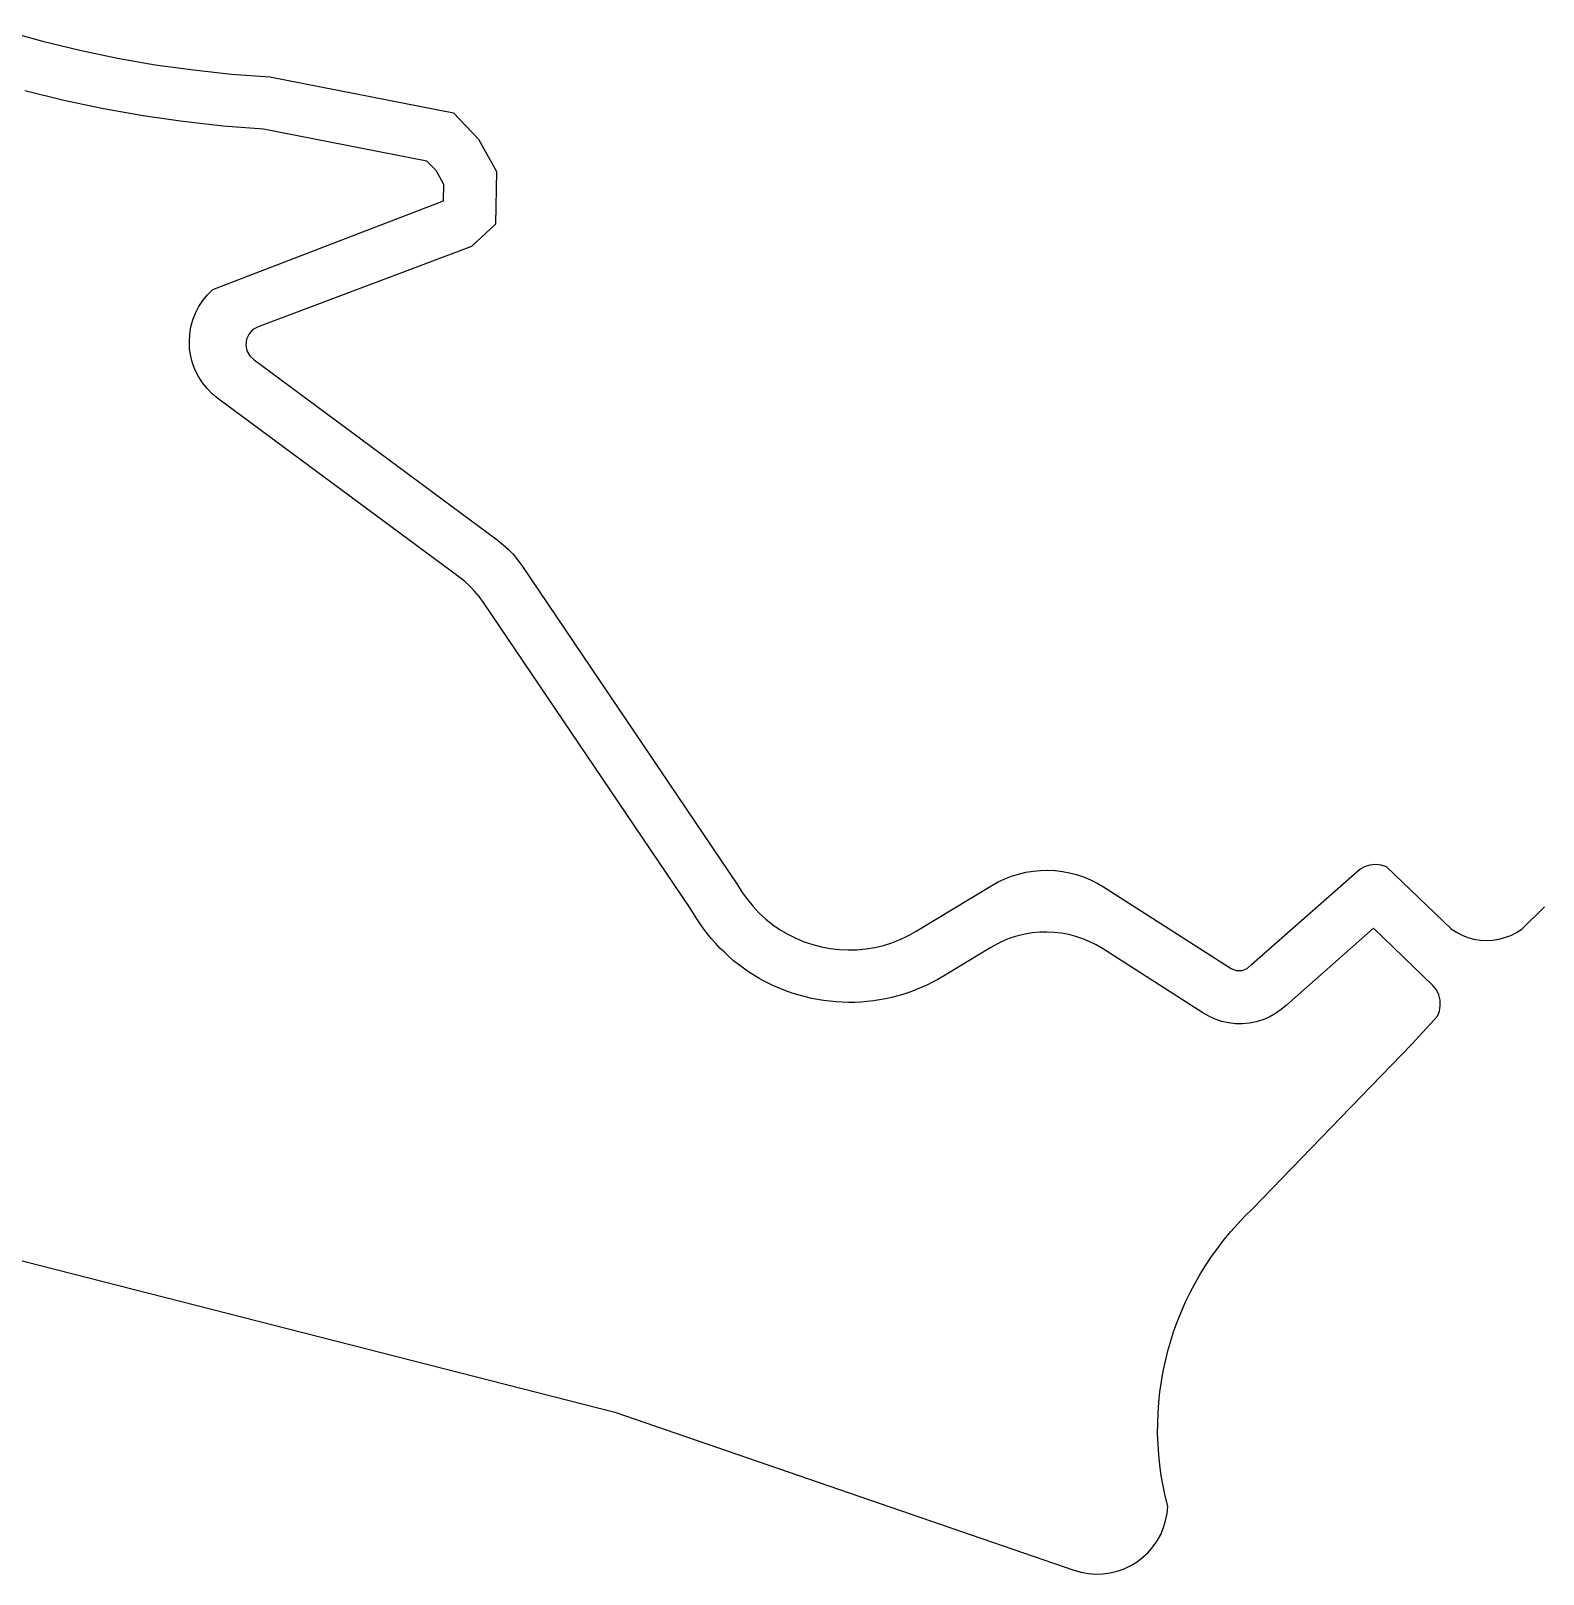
# Model space of a CAD drawing. Header units: millimetres. Extents: x 617751 to 636088, y 68402 to 77988.
# Drawn here: x 623348.5 to 623491.7, y 69692.5 to 69838.7 of the extents above; entities that cross this region are included whole.
import ezdxf

# ---------------------------------------------------------------- set-up
doc = ezdxf.new("R2010")
doc.units = ezdxf.units.MM
doc.header["$LTSCALE"] = 3
doc.header["$MEASUREMENT"] = 0
doc.layers.add('ALINHAMENTO PREDIAL', color=120, linetype='Continuous')

msp = doc.modelspace()

# ---------------------------------------------------------------- linework, layer by layer
at = {"layer": 'ALINHAMENTO PREDIAL'}
for points in [[(623346.1, 69838.68), (623349.6, 69837.71), (623353.14, 69836.85), (623356.7, 69836.11), (623360.28, 69835.48), (623363.89, 69834.98), (623367.5, 69834.59), (623371.13, 69834.32), (623388.51, 69830.92), (623390.89, 69828.42), (623392.6, 69825.36), (623392.48, 69820.36), (623390.21, 69818.26), (623370.01, 69810.66), (623369.52, 69810.39), (623369.15, 69809.98), (623368.92, 69809.47), (623368.85, 69808.92), (623368.96, 69808.37), (623369.23, 69807.89), (623369.64, 69807.51), (623392.66, 69790.46), (623393.19, 69790.04), (623393.69, 69789.58), (623394.16, 69789.1), (623394.59, 69788.58), (623394.99, 69788.03), (623415.41, 69757.79), (623415.85, 69757.06), (623416.34, 69756.38), (623416.88, 69755.72), (623417.47, 69755.11), (623418.09, 69754.54), (623418.76, 69754.01), (623419.45, 69753.53), (623420.18, 69753.1), (623420.94, 69752.72), (623421.72, 69752.4), (623422.53, 69752.13), (623423.35, 69751.91), (623424.18, 69751.76), (623425.02, 69751.66), (623425.87, 69751.62), (623426.72, 69751.64), (623427.56, 69751.72), (623428.4, 69751.85), (623429.22, 69752.05), (623430.03, 69752.3), (623430.82, 69752.61), (623431.59, 69752.97), (623432.33, 69753.38), (623439.48, 69757.72), (623440.09, 69758.06), (623440.72, 69758.35), (623441.36, 69758.61), (623442.03, 69758.81), (623442.71, 69758.97), (623443.39, 69759.08), (623444.09, 69759.15), (623444.78, 69759.16), (623445.48, 69759.13), (623446.17, 69759.05), (623446.85, 69758.92), (623447.52, 69758.75), (623448.18, 69758.53), (623448.82, 69758.26), (623449.45, 69757.95), (623450.05, 69757.59), (623462.14, 69749.86), (623462.64, 69749.67), (623463.18, 69749.67), (623463.68, 69749.87), (623464.07, 69750.24), (623474.34, 69759.26), (623474.8, 69759.52), (623475.3, 69759.68), (623475.82, 69759.73), (623476.34, 69759.68), (623476.84, 69759.52), (623482.99, 69753.61), (623483.49, 69753.29), (623484.02, 69753.02), (623484.57, 69752.8), (623485.14, 69752.65), (623485.73, 69752.55), (623486.33, 69752.52), (623486.92, 69752.55), (623487.51, 69752.64), (623488.08, 69752.79), (623488.64, 69753), (623489.17, 69753.26), (623489.67, 69753.58), (623491.82, 69755.69)], [(623346.1, 69838.68), (623349.6, 69837.71), (623353.14, 69836.85), (623356.7, 69836.11), (623360.28, 69835.48), (623363.89, 69834.98), (623367.5, 69834.59), (623371.13, 69834.32), (623388.51, 69830.92), (623390.89, 69828.42), (623392.6, 69825.36), (623392.48, 69820.36), (623390.21, 69818.26), (623370.01, 69810.66), (623369.52, 69810.39), (623369.15, 69809.98), (623368.92, 69809.47), (623368.85, 69808.92), (623368.96, 69808.37), (623369.23, 69807.89), (623369.64, 69807.51), (623392.66, 69790.46), (623393.19, 69790.04), (623393.69, 69789.58), (623394.16, 69789.1), (623394.59, 69788.58), (623394.99, 69788.03), (623415.41, 69757.79), (623415.85, 69757.06), (623416.34, 69756.38), (623416.88, 69755.72), (623417.47, 69755.11), (623418.09, 69754.54), (623418.76, 69754.01), (623419.45, 69753.53), (623420.18, 69753.1), (623420.94, 69752.72), (623421.72, 69752.4), (623422.53, 69752.13), (623423.35, 69751.91), (623424.18, 69751.76), (623425.02, 69751.66), (623425.87, 69751.62), (623426.72, 69751.64), (623427.56, 69751.72), (623428.4, 69751.85), (623429.22, 69752.05), (623430.03, 69752.3), (623430.82, 69752.61), (623431.59, 69752.97), (623432.33, 69753.38), (623439.48, 69757.72), (623440.09, 69758.06), (623440.72, 69758.35), (623441.36, 69758.61), (623442.03, 69758.81), (623442.71, 69758.97), (623443.39, 69759.08), (623444.09, 69759.15), (623444.78, 69759.16), (623445.48, 69759.13), (623446.17, 69759.05), (623446.85, 69758.92), (623447.52, 69758.75), (623448.18, 69758.53), (623448.82, 69758.26), (623449.45, 69757.95), (623450.05, 69757.59), (623462.14, 69749.86), (623462.64, 69749.67), (623463.18, 69749.67), (623463.68, 69749.87), (623464.07, 69750.24), (623474.34, 69759.26), (623474.8, 69759.52), (623475.3, 69759.68), (623475.82, 69759.73), (623476.34, 69759.68), (623476.84, 69759.52), (623482.99, 69753.61), (623483.49, 69753.29), (623484.02, 69753.02), (623484.57, 69752.8), (623485.14, 69752.65), (623485.73, 69752.55), (623486.33, 69752.52), (623486.92, 69752.55), (623487.51, 69752.64), (623488.08, 69752.79), (623488.64, 69753), (623489.17, 69753.26), (623489.67, 69753.58), (623491.82, 69755.69)], [(623346.1, 69838.68), (623349.6, 69837.71), (623353.14, 69836.85), (623356.7, 69836.11), (623360.28, 69835.48), (623363.89, 69834.98), (623367.5, 69834.59), (623371.13, 69834.32), (623388.51, 69830.92), (623390.89, 69828.42), (623392.6, 69825.36), (623392.48, 69820.36), (623390.21, 69818.26), (623370.01, 69810.66), (623369.52, 69810.39), (623369.15, 69809.98), (623368.92, 69809.47), (623368.85, 69808.92), (623368.96, 69808.37), (623369.23, 69807.89), (623369.64, 69807.51), (623392.66, 69790.46), (623393.19, 69790.04), (623393.69, 69789.58), (623394.16, 69789.1), (623394.59, 69788.58), (623394.99, 69788.03), (623415.41, 69757.79), (623415.85, 69757.06), (623416.34, 69756.38), (623416.88, 69755.72), (623417.47, 69755.11), (623418.09, 69754.54), (623418.76, 69754.01), (623419.45, 69753.53), (623420.18, 69753.1), (623420.94, 69752.72), (623421.72, 69752.4), (623422.53, 69752.13), (623423.35, 69751.91), (623424.18, 69751.76), (623425.02, 69751.66), (623425.87, 69751.62), (623426.72, 69751.64), (623427.56, 69751.72), (623428.4, 69751.85), (623429.22, 69752.05), (623430.03, 69752.3), (623430.82, 69752.61), (623431.59, 69752.97), (623432.33, 69753.38), (623439.48, 69757.72), (623440.09, 69758.06), (623440.72, 69758.35), (623441.36, 69758.61), (623442.03, 69758.81), (623442.71, 69758.97), (623443.39, 69759.08), (623444.09, 69759.15), (623444.78, 69759.16), (623445.48, 69759.13), (623446.17, 69759.05), (623446.85, 69758.92), (623447.52, 69758.75), (623448.18, 69758.53), (623448.82, 69758.26), (623449.45, 69757.95), (623450.05, 69757.59), (623462.14, 69749.86), (623462.64, 69749.67), (623463.18, 69749.67), (623463.68, 69749.87), (623464.07, 69750.24), (623474.34, 69759.26), (623474.8, 69759.52), (623475.3, 69759.68), (623475.82, 69759.73), (623476.34, 69759.68), (623476.84, 69759.52), (623482.99, 69753.61), (623483.49, 69753.29), (623484.02, 69753.02), (623484.57, 69752.8), (623485.14, 69752.65), (623485.73, 69752.55), (623486.33, 69752.52), (623486.92, 69752.55), (623487.51, 69752.64), (623488.08, 69752.79), (623488.64, 69753), (623489.17, 69753.26), (623489.67, 69753.58), (623491.82, 69755.69)], [(623346.1, 69838.68), (623349.6, 69837.71), (623353.14, 69836.85), (623356.7, 69836.11), (623360.28, 69835.48), (623363.89, 69834.98), (623367.5, 69834.59), (623371.13, 69834.32), (623388.51, 69830.92), (623390.89, 69828.42), (623392.6, 69825.36), (623392.48, 69820.36), (623390.21, 69818.26), (623370.01, 69810.66), (623369.52, 69810.39), (623369.15, 69809.98), (623368.92, 69809.47), (623368.85, 69808.92), (623368.96, 69808.37), (623369.23, 69807.89), (623369.64, 69807.51), (623392.66, 69790.46), (623393.19, 69790.04), (623393.69, 69789.58), (623394.16, 69789.1), (623394.59, 69788.58), (623394.99, 69788.03), (623415.41, 69757.79), (623415.85, 69757.06), (623416.34, 69756.38), (623416.88, 69755.72), (623417.47, 69755.11), (623418.09, 69754.54), (623418.76, 69754.01), (623419.45, 69753.53), (623420.18, 69753.1), (623420.94, 69752.72), (623421.72, 69752.4), (623422.53, 69752.13), (623423.35, 69751.91), (623424.18, 69751.76), (623425.02, 69751.66), (623425.87, 69751.62), (623426.72, 69751.64), (623427.56, 69751.72), (623428.4, 69751.85), (623429.22, 69752.05), (623430.03, 69752.3), (623430.82, 69752.61), (623431.59, 69752.97), (623432.33, 69753.38), (623439.48, 69757.72), (623440.09, 69758.06), (623440.72, 69758.35), (623441.36, 69758.61), (623442.03, 69758.81), (623442.71, 69758.97), (623443.39, 69759.08), (623444.09, 69759.15), (623444.78, 69759.16), (623445.48, 69759.13), (623446.17, 69759.05), (623446.85, 69758.92), (623447.52, 69758.75), (623448.18, 69758.53), (623448.82, 69758.26), (623449.45, 69757.95), (623450.05, 69757.59), (623462.14, 69749.86), (623462.64, 69749.67), (623463.18, 69749.67), (623463.68, 69749.87), (623464.07, 69750.24), (623474.34, 69759.26), (623474.8, 69759.52), (623475.3, 69759.68), (623475.82, 69759.73), (623476.34, 69759.68), (623476.84, 69759.52), (623482.99, 69753.61), (623483.49, 69753.29), (623484.02, 69753.02), (623484.57, 69752.8), (623485.14, 69752.65), (623485.73, 69752.55), (623486.33, 69752.52), (623486.92, 69752.55), (623487.51, 69752.64), (623488.08, 69752.79), (623488.64, 69753), (623489.17, 69753.26), (623489.67, 69753.58), (623491.82, 69755.69)], [(623346.1, 69838.68), (623349.6, 69837.71), (623353.14, 69836.85), (623356.7, 69836.11), (623360.28, 69835.48), (623363.89, 69834.98), (623367.5, 69834.59), (623371.13, 69834.32), (623388.51, 69830.92), (623390.89, 69828.42), (623392.6, 69825.36), (623392.48, 69820.36), (623390.21, 69818.26), (623370.01, 69810.66), (623369.52, 69810.39), (623369.15, 69809.98), (623368.92, 69809.47), (623368.85, 69808.92), (623368.96, 69808.37), (623369.23, 69807.89), (623369.64, 69807.51), (623392.66, 69790.46), (623393.19, 69790.04), (623393.69, 69789.58), (623394.16, 69789.1), (623394.59, 69788.58), (623394.99, 69788.03), (623415.41, 69757.79), (623415.85, 69757.06), (623416.34, 69756.38), (623416.88, 69755.72), (623417.47, 69755.11), (623418.09, 69754.54), (623418.76, 69754.01), (623419.45, 69753.53), (623420.18, 69753.1), (623420.94, 69752.72), (623421.72, 69752.4), (623422.53, 69752.13), (623423.35, 69751.91), (623424.18, 69751.76), (623425.02, 69751.66), (623425.87, 69751.62), (623426.72, 69751.64), (623427.56, 69751.72), (623428.4, 69751.85), (623429.22, 69752.05), (623430.03, 69752.3), (623430.82, 69752.61), (623431.59, 69752.97), (623432.33, 69753.38), (623439.48, 69757.72), (623440.09, 69758.06), (623440.72, 69758.35), (623441.36, 69758.61), (623442.03, 69758.81), (623442.71, 69758.97), (623443.39, 69759.08), (623444.09, 69759.15), (623444.78, 69759.16), (623445.48, 69759.13), (623446.17, 69759.05), (623446.85, 69758.92), (623447.52, 69758.75), (623448.18, 69758.53), (623448.82, 69758.26), (623449.45, 69757.95), (623450.05, 69757.59), (623462.14, 69749.86), (623462.64, 69749.67), (623463.18, 69749.67), (623463.68, 69749.87), (623464.07, 69750.24), (623474.34, 69759.26), (623474.8, 69759.52), (623475.3, 69759.68), (623475.82, 69759.73), (623476.34, 69759.68), (623476.84, 69759.52), (623482.99, 69753.61), (623483.49, 69753.29), (623484.02, 69753.02), (623484.57, 69752.8), (623485.14, 69752.65), (623485.73, 69752.55), (623486.33, 69752.52), (623486.92, 69752.55), (623487.51, 69752.64), (623488.08, 69752.79), (623488.64, 69753), (623489.17, 69753.26), (623489.67, 69753.58), (623491.82, 69755.69)], [(623346.1, 69838.68), (623349.6, 69837.71), (623353.14, 69836.85), (623356.7, 69836.11), (623360.28, 69835.48), (623363.89, 69834.98), (623367.5, 69834.59), (623371.13, 69834.32), (623388.51, 69830.92), (623390.89, 69828.42), (623392.6, 69825.36), (623392.48, 69820.36), (623390.21, 69818.26), (623370.01, 69810.66), (623369.52, 69810.39), (623369.15, 69809.98), (623368.92, 69809.47), (623368.85, 69808.92), (623368.96, 69808.37), (623369.23, 69807.89), (623369.64, 69807.51), (623392.66, 69790.46), (623393.19, 69790.04), (623393.69, 69789.58), (623394.16, 69789.1), (623394.59, 69788.58), (623394.99, 69788.03), (623415.41, 69757.79), (623415.85, 69757.06), (623416.34, 69756.38), (623416.88, 69755.72), (623417.47, 69755.11), (623418.09, 69754.54), (623418.76, 69754.01), (623419.45, 69753.53), (623420.18, 69753.1), (623420.94, 69752.72), (623421.72, 69752.4), (623422.53, 69752.13), (623423.35, 69751.91), (623424.18, 69751.76), (623425.02, 69751.66), (623425.87, 69751.62), (623426.72, 69751.64), (623427.56, 69751.72), (623428.4, 69751.85), (623429.22, 69752.05), (623430.03, 69752.3), (623430.82, 69752.61), (623431.59, 69752.97), (623432.33, 69753.38), (623439.48, 69757.72), (623440.09, 69758.06), (623440.72, 69758.35), (623441.36, 69758.61), (623442.03, 69758.81), (623442.71, 69758.97), (623443.39, 69759.08), (623444.09, 69759.15), (623444.78, 69759.16), (623445.48, 69759.13), (623446.17, 69759.05), (623446.85, 69758.92), (623447.52, 69758.75), (623448.18, 69758.53), (623448.82, 69758.26), (623449.45, 69757.95), (623450.05, 69757.59), (623462.14, 69749.86), (623462.64, 69749.67), (623463.18, 69749.67), (623463.68, 69749.87), (623464.07, 69750.24), (623474.34, 69759.26), (623474.8, 69759.52), (623475.3, 69759.68), (623475.82, 69759.73), (623476.34, 69759.68), (623476.84, 69759.52), (623482.99, 69753.61), (623483.49, 69753.29), (623484.02, 69753.02), (623484.57, 69752.8), (623485.14, 69752.65), (623485.73, 69752.55), (623486.33, 69752.52), (623486.92, 69752.55), (623487.51, 69752.64), (623488.08, 69752.79), (623488.64, 69753), (623489.17, 69753.26), (623489.67, 69753.58), (623491.82, 69755.69)], [(623346.1, 69838.68), (623349.6, 69837.71), (623353.14, 69836.85), (623356.7, 69836.11), (623360.28, 69835.48), (623363.89, 69834.98), (623367.5, 69834.59), (623371.13, 69834.32), (623388.51, 69830.92), (623390.89, 69828.42), (623392.6, 69825.36), (623392.48, 69820.36), (623390.21, 69818.26), (623370.01, 69810.66), (623369.52, 69810.39), (623369.15, 69809.98), (623368.92, 69809.47), (623368.85, 69808.92), (623368.96, 69808.37), (623369.23, 69807.89), (623369.64, 69807.51), (623392.66, 69790.46), (623393.19, 69790.04), (623393.69, 69789.58), (623394.16, 69789.1), (623394.59, 69788.58), (623394.99, 69788.03), (623415.41, 69757.79), (623415.85, 69757.06), (623416.34, 69756.38), (623416.88, 69755.72), (623417.47, 69755.11), (623418.09, 69754.54), (623418.76, 69754.01), (623419.45, 69753.53), (623420.18, 69753.1), (623420.94, 69752.72), (623421.72, 69752.4), (623422.53, 69752.13), (623423.35, 69751.91), (623424.18, 69751.76), (623425.02, 69751.66), (623425.87, 69751.62), (623426.72, 69751.64), (623427.56, 69751.72), (623428.4, 69751.85), (623429.22, 69752.05), (623430.03, 69752.3), (623430.82, 69752.61), (623431.59, 69752.97), (623432.33, 69753.38), (623439.48, 69757.72), (623440.09, 69758.06), (623440.72, 69758.35), (623441.36, 69758.61), (623442.03, 69758.81), (623442.71, 69758.97), (623443.39, 69759.08), (623444.09, 69759.15), (623444.78, 69759.16), (623445.48, 69759.13), (623446.17, 69759.05), (623446.85, 69758.92), (623447.52, 69758.75), (623448.18, 69758.53), (623448.82, 69758.26), (623449.45, 69757.95), (623450.05, 69757.59), (623462.14, 69749.86), (623462.64, 69749.67), (623463.18, 69749.67), (623463.68, 69749.87), (623464.07, 69750.24), (623474.34, 69759.26), (623474.8, 69759.52), (623475.3, 69759.68), (623475.82, 69759.73), (623476.34, 69759.68), (623476.84, 69759.52), (623482.99, 69753.61), (623483.49, 69753.29), (623484.02, 69753.02), (623484.57, 69752.8), (623485.14, 69752.65), (623485.73, 69752.55), (623486.33, 69752.52), (623486.92, 69752.55), (623487.51, 69752.64), (623488.08, 69752.79), (623488.64, 69753), (623489.17, 69753.26), (623489.67, 69753.58), (623491.82, 69755.69)], [(623346.1, 69838.68), (623349.6, 69837.71), (623353.14, 69836.85), (623356.7, 69836.11), (623360.28, 69835.48), (623363.89, 69834.98), (623367.5, 69834.59), (623371.13, 69834.32), (623388.51, 69830.92), (623390.89, 69828.42), (623392.6, 69825.36), (623392.48, 69820.36), (623390.21, 69818.26), (623370.01, 69810.66), (623369.52, 69810.39), (623369.15, 69809.98), (623368.92, 69809.47), (623368.85, 69808.92), (623368.96, 69808.37), (623369.23, 69807.89), (623369.64, 69807.51), (623392.66, 69790.46), (623393.19, 69790.04), (623393.69, 69789.58), (623394.16, 69789.1), (623394.59, 69788.58), (623394.99, 69788.03), (623415.41, 69757.79), (623415.85, 69757.06), (623416.34, 69756.38), (623416.88, 69755.72), (623417.47, 69755.11), (623418.09, 69754.54), (623418.76, 69754.01), (623419.45, 69753.53), (623420.18, 69753.1), (623420.94, 69752.72), (623421.72, 69752.4), (623422.53, 69752.13), (623423.35, 69751.91), (623424.18, 69751.76), (623425.02, 69751.66), (623425.87, 69751.62), (623426.72, 69751.64), (623427.56, 69751.72), (623428.4, 69751.85), (623429.22, 69752.05), (623430.03, 69752.3), (623430.82, 69752.61), (623431.59, 69752.97), (623432.33, 69753.38), (623439.48, 69757.72), (623440.09, 69758.06), (623440.72, 69758.35), (623441.36, 69758.61), (623442.03, 69758.81), (623442.71, 69758.97), (623443.39, 69759.08), (623444.09, 69759.15), (623444.78, 69759.16), (623445.48, 69759.13), (623446.17, 69759.05), (623446.85, 69758.92), (623447.52, 69758.75), (623448.18, 69758.53), (623448.82, 69758.26), (623449.45, 69757.95), (623450.05, 69757.59), (623462.14, 69749.86), (623462.64, 69749.67), (623463.18, 69749.67), (623463.68, 69749.87), (623464.07, 69750.24), (623474.34, 69759.26), (623474.8, 69759.52), (623475.3, 69759.68), (623475.82, 69759.73), (623476.34, 69759.68), (623476.84, 69759.52), (623482.99, 69753.61), (623483.49, 69753.29), (623484.02, 69753.02), (623484.57, 69752.8), (623485.14, 69752.65), (623485.73, 69752.55), (623486.33, 69752.52), (623486.92, 69752.55), (623487.51, 69752.64), (623488.08, 69752.79), (623488.64, 69753), (623489.17, 69753.26), (623489.67, 69753.58), (623491.82, 69755.69)], [(623331.82, 69726.22), (623403.8, 69707.84), (623447.27, 69692.85), (623447.94, 69692.66), (623448.62, 69692.54), (623449.32, 69692.48), (623450.01, 69692.51), (623450.7, 69692.6), (623451.37, 69692.76), (623452.02, 69692.99), (623452.65, 69693.29), (623453.24, 69693.66), (623453.79, 69694.08), (623454.29, 69694.55), (623454.75, 69695.08), (623455.14, 69695.65), (623455.48, 69696.25), (623455.75, 69696.89), (623455.95, 69697.56), (623456.08, 69698.24), (623456.14, 69698.93), (623455.91, 69699.89), (623455.7, 69700.86), (623455.53, 69701.84), (623455.4, 69702.82), (623455.3, 69703.8), (623455.23, 69704.79), (623455.19, 69705.78), (623455.2, 69706.77), (623455.23, 69707.77), (623455.3, 69708.75), (623455.4, 69709.74), (623455.54, 69710.72), (623455.71, 69711.7), (623455.92, 69712.67), (623456.16, 69713.63), (623456.43, 69714.58), (623456.73, 69715.53), (623457.07, 69716.46), (623457.44, 69717.38), (623457.84, 69718.28), (623458.27, 69719.18), (623458.73, 69720.05), (623459.23, 69720.91), (623459.75, 69721.75), (623460.3, 69722.58), (623460.88, 69723.38), (623461.48, 69724.17), (623462.12, 69724.93), (623462.78, 69725.67), (623463.46, 69726.39), (623464.17, 69727.08), (623473.48, 69736.72), (623479.25, 69742.68), (623481.68, 69745.33), (623481.87, 69745.81), (623481.95, 69746.33), (623481.93, 69746.85), (623481.81, 69747.36), (623481.58, 69747.83), (623481.26, 69748.24), (623475.62, 69753.69), (623467.38, 69746.39), (623466.88, 69745.96), (623466.34, 69745.58), (623465.76, 69745.26), (623465.16, 69745), (623464.52, 69744.8), (623463.88, 69744.67), (623463.22, 69744.61), (623462.56, 69744.62), (623461.9, 69744.7), (623461.26, 69744.85), (623460.63, 69745.06), (623460.03, 69745.34), (623459.46, 69745.67), (623449.98, 69751.74), (623449.38, 69752.09), (623448.76, 69752.4), (623448.11, 69752.67), (623447.45, 69752.89), (623446.78, 69753.07), (623446.1, 69753.2), (623445.41, 69753.28), (623444.71, 69753.31), (623444.02, 69753.29), (623443.32, 69753.23), (623442.64, 69753.12), (623441.96, 69752.96), (623441.29, 69752.75), (623440.65, 69752.5), (623440.02, 69752.2), (623439.41, 69751.86), (623434.9, 69749.13), (623434.39, 69748.83), (623433.87, 69748.55), (623433.34, 69748.29), (623432.81, 69748.05), (623432.26, 69747.83), (623431.71, 69747.62), (623431.15, 69747.43), (623430.58, 69747.27), (623430.01, 69747.12), (623429.43, 69746.99), (623428.85, 69746.88), (623428.27, 69746.8), (623427.68, 69746.73), (623427.1, 69746.68), (623426.51, 69746.65), (623425.92, 69746.65), (623425.33, 69746.66), (623424.74, 69746.69), (623424.15, 69746.75), (623423.56, 69746.82), (623422.98, 69746.91), (623422.4, 69747.03), (623421.83, 69747.16), (623421.26, 69747.32), (623420.69, 69747.49), (623420.14, 69747.68), (623419.59, 69747.89), (623419.04, 69748.12), (623418.51, 69748.37), (623417.98, 69748.64), (623417.46, 69748.92), (623416.96, 69749.23), (623416.46, 69749.54), (623415.98, 69749.88), (623415.5, 69750.23), (623415.04, 69750.6), (623414.6, 69750.99), (623414.16, 69751.39), (623413.74, 69751.8), (623413.34, 69752.23), (623412.95, 69752.67), (623412.57, 69753.13), (623412.21, 69753.6), (623411.87, 69754.08), (623411.54, 69754.57), (623411.23, 69755.07), (623410.94, 69755.58), (623391.35, 69784.54), (623390.95, 69785.09), (623390.51, 69785.61), (623390.05, 69786.09), (623389.55, 69786.55), (623389.02, 69786.97), (623366.2, 69803.86), (623365.66, 69804.3), (623365.18, 69804.8), (623364.74, 69805.34), (623364.37, 69805.93), (623364.06, 69806.55), (623363.81, 69807.2), (623363.64, 69807.87), (623363.53, 69808.56), (623363.5, 69809.25), (623363.54, 69809.95), (623363.65, 69810.63), (623363.83, 69811.3), (623364.08, 69811.95), (623364.4, 69812.57), (623364.78, 69813.15), (623365.22, 69813.69), (623365.71, 69814.18), (623387.56, 69822.58), (623387.59, 69824.12), (623386.86, 69825.45), (623386, 69826.34), (623370.51, 69829.38), (623366.7, 69829.67), (623362.9, 69830.09), (623359.12, 69830.63), (623355.37, 69831.3), (623351.63, 69832.09), (623347.92, 69833.01)], [(623331.82, 69726.22), (623403.8, 69707.84), (623447.27, 69692.85), (623447.94, 69692.66), (623448.62, 69692.54), (623449.32, 69692.48), (623450.01, 69692.51), (623450.7, 69692.6), (623451.37, 69692.76), (623452.02, 69692.99), (623452.65, 69693.29), (623453.24, 69693.66), (623453.79, 69694.08), (623454.29, 69694.55), (623454.75, 69695.08), (623455.14, 69695.65), (623455.48, 69696.25), (623455.75, 69696.89), (623455.95, 69697.56), (623456.08, 69698.24), (623456.14, 69698.93), (623455.91, 69699.89), (623455.7, 69700.86), (623455.53, 69701.84), (623455.4, 69702.82), (623455.3, 69703.8), (623455.23, 69704.79), (623455.19, 69705.78), (623455.2, 69706.77), (623455.23, 69707.77), (623455.3, 69708.75), (623455.4, 69709.74), (623455.54, 69710.72), (623455.71, 69711.7), (623455.92, 69712.67), (623456.16, 69713.63), (623456.43, 69714.58), (623456.73, 69715.53), (623457.07, 69716.46), (623457.44, 69717.38), (623457.84, 69718.28), (623458.27, 69719.18), (623458.73, 69720.05), (623459.23, 69720.91), (623459.75, 69721.75), (623460.3, 69722.58), (623460.88, 69723.38), (623461.48, 69724.17), (623462.12, 69724.93), (623462.78, 69725.67), (623463.46, 69726.39), (623464.17, 69727.08), (623473.48, 69736.72), (623479.25, 69742.68), (623481.68, 69745.33), (623481.87, 69745.81), (623481.95, 69746.33), (623481.93, 69746.85), (623481.81, 69747.36), (623481.58, 69747.83), (623481.26, 69748.24), (623475.62, 69753.69), (623467.38, 69746.39), (623466.88, 69745.96), (623466.34, 69745.58), (623465.76, 69745.26), (623465.16, 69745), (623464.52, 69744.8), (623463.88, 69744.67), (623463.22, 69744.61), (623462.56, 69744.62), (623461.9, 69744.7), (623461.26, 69744.85), (623460.63, 69745.06), (623460.03, 69745.34), (623459.46, 69745.67), (623449.98, 69751.74), (623449.38, 69752.09), (623448.76, 69752.4), (623448.11, 69752.67), (623447.45, 69752.89), (623446.78, 69753.07), (623446.1, 69753.2), (623445.41, 69753.28), (623444.71, 69753.31), (623444.02, 69753.29), (623443.32, 69753.23), (623442.64, 69753.12), (623441.96, 69752.96), (623441.29, 69752.75), (623440.65, 69752.5), (623440.02, 69752.2), (623439.41, 69751.86), (623434.9, 69749.13), (623434.39, 69748.83), (623433.87, 69748.55), (623433.34, 69748.29), (623432.81, 69748.05), (623432.26, 69747.83), (623431.71, 69747.62), (623431.15, 69747.43), (623430.58, 69747.27), (623430.01, 69747.12), (623429.43, 69746.99), (623428.85, 69746.88), (623428.27, 69746.8), (623427.68, 69746.73), (623427.1, 69746.68), (623426.51, 69746.65), (623425.92, 69746.65), (623425.33, 69746.66), (623424.74, 69746.69), (623424.15, 69746.75), (623423.56, 69746.82), (623422.98, 69746.91), (623422.4, 69747.03), (623421.83, 69747.16), (623421.26, 69747.32), (623420.69, 69747.49), (623420.14, 69747.68), (623419.59, 69747.89), (623419.04, 69748.12), (623418.51, 69748.37), (623417.98, 69748.64), (623417.46, 69748.92), (623416.96, 69749.23), (623416.46, 69749.54), (623415.98, 69749.88), (623415.5, 69750.23), (623415.04, 69750.6), (623414.6, 69750.99), (623414.16, 69751.39), (623413.74, 69751.8), (623413.34, 69752.23), (623412.95, 69752.67), (623412.57, 69753.13), (623412.21, 69753.6), (623411.87, 69754.08), (623411.54, 69754.57), (623411.23, 69755.07), (623410.94, 69755.58), (623391.35, 69784.54), (623390.95, 69785.09), (623390.51, 69785.61), (623390.05, 69786.09), (623389.55, 69786.55), (623389.02, 69786.97), (623366.2, 69803.86), (623365.66, 69804.3), (623365.18, 69804.8), (623364.74, 69805.34), (623364.37, 69805.93), (623364.06, 69806.55), (623363.81, 69807.2), (623363.64, 69807.87), (623363.53, 69808.56), (623363.5, 69809.25), (623363.54, 69809.95), (623363.65, 69810.63), (623363.83, 69811.3), (623364.08, 69811.95), (623364.4, 69812.57), (623364.78, 69813.15), (623365.22, 69813.69), (623365.71, 69814.18), (623387.56, 69822.58), (623387.59, 69824.12), (623386.86, 69825.45), (623386, 69826.34), (623370.51, 69829.38), (623366.7, 69829.67), (623362.9, 69830.09), (623359.12, 69830.63), (623355.37, 69831.3), (623351.63, 69832.09), (623347.92, 69833.01)], [(623331.82, 69726.22), (623403.8, 69707.84), (623447.27, 69692.85), (623447.94, 69692.66), (623448.62, 69692.54), (623449.32, 69692.48), (623450.01, 69692.51), (623450.7, 69692.6), (623451.37, 69692.76), (623452.02, 69692.99), (623452.65, 69693.29), (623453.24, 69693.66), (623453.79, 69694.08), (623454.29, 69694.55), (623454.75, 69695.08), (623455.14, 69695.65), (623455.48, 69696.25), (623455.75, 69696.89), (623455.95, 69697.56), (623456.08, 69698.24), (623456.14, 69698.93), (623455.91, 69699.89), (623455.7, 69700.86), (623455.53, 69701.84), (623455.4, 69702.82), (623455.3, 69703.8), (623455.23, 69704.79), (623455.19, 69705.78), (623455.2, 69706.77), (623455.23, 69707.77), (623455.3, 69708.75), (623455.4, 69709.74), (623455.54, 69710.72), (623455.71, 69711.7), (623455.92, 69712.67), (623456.16, 69713.63), (623456.43, 69714.58), (623456.73, 69715.53), (623457.07, 69716.46), (623457.44, 69717.38), (623457.84, 69718.28), (623458.27, 69719.18), (623458.73, 69720.05), (623459.23, 69720.91), (623459.75, 69721.75), (623460.3, 69722.58), (623460.88, 69723.38), (623461.48, 69724.17), (623462.12, 69724.93), (623462.78, 69725.67), (623463.46, 69726.39), (623464.17, 69727.08), (623473.48, 69736.72), (623479.25, 69742.68), (623481.68, 69745.33), (623481.87, 69745.81), (623481.95, 69746.33), (623481.93, 69746.85), (623481.81, 69747.36), (623481.58, 69747.83), (623481.26, 69748.24), (623475.62, 69753.69), (623467.38, 69746.39), (623466.88, 69745.96), (623466.34, 69745.58), (623465.76, 69745.26), (623465.16, 69745), (623464.52, 69744.8), (623463.88, 69744.67), (623463.22, 69744.61), (623462.56, 69744.62), (623461.9, 69744.7), (623461.26, 69744.85), (623460.63, 69745.06), (623460.03, 69745.34), (623459.46, 69745.67), (623449.98, 69751.74), (623449.38, 69752.09), (623448.76, 69752.4), (623448.11, 69752.67), (623447.45, 69752.89), (623446.78, 69753.07), (623446.1, 69753.2), (623445.41, 69753.28), (623444.71, 69753.31), (623444.02, 69753.29), (623443.32, 69753.23), (623442.64, 69753.12), (623441.96, 69752.96), (623441.29, 69752.75), (623440.65, 69752.5), (623440.02, 69752.2), (623439.41, 69751.86), (623434.9, 69749.13), (623434.39, 69748.83), (623433.87, 69748.55), (623433.34, 69748.29), (623432.81, 69748.05), (623432.26, 69747.83), (623431.71, 69747.62), (623431.15, 69747.43), (623430.58, 69747.27), (623430.01, 69747.12), (623429.43, 69746.99), (623428.85, 69746.88), (623428.27, 69746.8), (623427.68, 69746.73), (623427.1, 69746.68), (623426.51, 69746.65), (623425.92, 69746.65), (623425.33, 69746.66), (623424.74, 69746.69), (623424.15, 69746.75), (623423.56, 69746.82), (623422.98, 69746.91), (623422.4, 69747.03), (623421.83, 69747.16), (623421.26, 69747.32), (623420.69, 69747.49), (623420.14, 69747.68), (623419.59, 69747.89), (623419.04, 69748.12), (623418.51, 69748.37), (623417.98, 69748.64), (623417.46, 69748.92), (623416.96, 69749.23), (623416.46, 69749.54), (623415.98, 69749.88), (623415.5, 69750.23), (623415.04, 69750.6), (623414.6, 69750.99), (623414.16, 69751.39), (623413.74, 69751.8), (623413.34, 69752.23), (623412.95, 69752.67), (623412.57, 69753.13), (623412.21, 69753.6), (623411.87, 69754.08), (623411.54, 69754.57), (623411.23, 69755.07), (623410.94, 69755.58), (623391.35, 69784.54), (623390.95, 69785.09), (623390.51, 69785.61), (623390.05, 69786.09), (623389.55, 69786.55), (623389.02, 69786.97), (623366.2, 69803.86), (623365.66, 69804.3), (623365.18, 69804.8), (623364.74, 69805.34), (623364.37, 69805.93), (623364.06, 69806.55), (623363.81, 69807.2), (623363.64, 69807.87), (623363.53, 69808.56), (623363.5, 69809.25), (623363.54, 69809.95), (623363.65, 69810.63), (623363.83, 69811.3), (623364.08, 69811.95), (623364.4, 69812.57), (623364.78, 69813.15), (623365.22, 69813.69), (623365.71, 69814.18), (623387.56, 69822.58), (623387.59, 69824.12), (623386.86, 69825.45), (623386, 69826.34), (623370.51, 69829.38), (623366.7, 69829.67), (623362.9, 69830.09), (623359.12, 69830.63), (623355.37, 69831.3), (623351.63, 69832.09), (623347.92, 69833.01)], [(623331.82, 69726.22), (623403.8, 69707.84), (623447.27, 69692.85), (623447.94, 69692.66), (623448.62, 69692.54), (623449.32, 69692.48), (623450.01, 69692.51), (623450.7, 69692.6), (623451.37, 69692.76), (623452.02, 69692.99), (623452.65, 69693.29), (623453.24, 69693.66), (623453.79, 69694.08), (623454.29, 69694.55), (623454.75, 69695.08), (623455.14, 69695.65), (623455.48, 69696.25), (623455.75, 69696.89), (623455.95, 69697.56), (623456.08, 69698.24), (623456.14, 69698.93), (623455.91, 69699.89), (623455.7, 69700.86), (623455.53, 69701.84), (623455.4, 69702.82), (623455.3, 69703.8), (623455.23, 69704.79), (623455.19, 69705.78), (623455.2, 69706.77), (623455.23, 69707.77), (623455.3, 69708.75), (623455.4, 69709.74), (623455.54, 69710.72), (623455.71, 69711.7), (623455.92, 69712.67), (623456.16, 69713.63), (623456.43, 69714.58), (623456.73, 69715.53), (623457.07, 69716.46), (623457.44, 69717.38), (623457.84, 69718.28), (623458.27, 69719.18), (623458.73, 69720.05), (623459.23, 69720.91), (623459.75, 69721.75), (623460.3, 69722.58), (623460.88, 69723.38), (623461.48, 69724.17), (623462.12, 69724.93), (623462.78, 69725.67), (623463.46, 69726.39), (623464.17, 69727.08), (623473.48, 69736.72), (623479.25, 69742.68), (623481.68, 69745.33), (623481.87, 69745.81), (623481.95, 69746.33), (623481.93, 69746.85), (623481.81, 69747.36), (623481.58, 69747.83), (623481.26, 69748.24), (623475.62, 69753.69), (623467.38, 69746.39), (623466.88, 69745.96), (623466.34, 69745.58), (623465.76, 69745.26), (623465.16, 69745), (623464.52, 69744.8), (623463.88, 69744.67), (623463.22, 69744.61), (623462.56, 69744.62), (623461.9, 69744.7), (623461.26, 69744.85), (623460.63, 69745.06), (623460.03, 69745.34), (623459.46, 69745.67), (623449.98, 69751.74), (623449.38, 69752.09), (623448.76, 69752.4), (623448.11, 69752.67), (623447.45, 69752.89), (623446.78, 69753.07), (623446.1, 69753.2), (623445.41, 69753.28), (623444.71, 69753.31), (623444.02, 69753.29), (623443.32, 69753.23), (623442.64, 69753.12), (623441.96, 69752.96), (623441.29, 69752.75), (623440.65, 69752.5), (623440.02, 69752.2), (623439.41, 69751.86), (623434.9, 69749.13), (623434.39, 69748.83), (623433.87, 69748.55), (623433.34, 69748.29), (623432.81, 69748.05), (623432.26, 69747.83), (623431.71, 69747.62), (623431.15, 69747.43), (623430.58, 69747.27), (623430.01, 69747.12), (623429.43, 69746.99), (623428.85, 69746.88), (623428.27, 69746.8), (623427.68, 69746.73), (623427.1, 69746.68), (623426.51, 69746.65), (623425.92, 69746.65), (623425.33, 69746.66), (623424.74, 69746.69), (623424.15, 69746.75), (623423.56, 69746.82), (623422.98, 69746.91), (623422.4, 69747.03), (623421.83, 69747.16), (623421.26, 69747.32), (623420.69, 69747.49), (623420.14, 69747.68), (623419.59, 69747.89), (623419.04, 69748.12), (623418.51, 69748.37), (623417.98, 69748.64), (623417.46, 69748.92), (623416.96, 69749.23), (623416.46, 69749.54), (623415.98, 69749.88), (623415.5, 69750.23), (623415.04, 69750.6), (623414.6, 69750.99), (623414.16, 69751.39), (623413.74, 69751.8), (623413.34, 69752.23), (623412.95, 69752.67), (623412.57, 69753.13), (623412.21, 69753.6), (623411.87, 69754.08), (623411.54, 69754.57), (623411.23, 69755.07), (623410.94, 69755.58), (623391.35, 69784.54), (623390.95, 69785.09), (623390.51, 69785.61), (623390.05, 69786.09), (623389.55, 69786.55), (623389.02, 69786.97), (623366.2, 69803.86), (623365.66, 69804.3), (623365.18, 69804.8), (623364.74, 69805.34), (623364.37, 69805.93), (623364.06, 69806.55), (623363.81, 69807.2), (623363.64, 69807.87), (623363.53, 69808.56), (623363.5, 69809.25), (623363.54, 69809.95), (623363.65, 69810.63), (623363.83, 69811.3), (623364.08, 69811.95), (623364.4, 69812.57), (623364.78, 69813.15), (623365.22, 69813.69), (623365.71, 69814.18), (623387.56, 69822.58), (623387.59, 69824.12), (623386.86, 69825.45), (623386, 69826.34), (623370.51, 69829.38), (623366.7, 69829.67), (623362.9, 69830.09), (623359.12, 69830.63), (623355.37, 69831.3), (623351.63, 69832.09), (623347.92, 69833.01)], [(623331.82, 69726.22), (623403.8, 69707.84), (623447.27, 69692.85), (623447.94, 69692.66), (623448.62, 69692.54), (623449.32, 69692.48), (623450.01, 69692.51), (623450.7, 69692.6), (623451.37, 69692.76), (623452.02, 69692.99), (623452.65, 69693.29), (623453.24, 69693.66), (623453.79, 69694.08), (623454.29, 69694.55), (623454.75, 69695.08), (623455.14, 69695.65), (623455.48, 69696.25), (623455.75, 69696.89), (623455.95, 69697.56), (623456.08, 69698.24), (623456.14, 69698.93), (623455.91, 69699.89), (623455.7, 69700.86), (623455.53, 69701.84), (623455.4, 69702.82), (623455.3, 69703.8), (623455.23, 69704.79), (623455.19, 69705.78), (623455.2, 69706.77), (623455.23, 69707.77), (623455.3, 69708.75), (623455.4, 69709.74), (623455.54, 69710.72), (623455.71, 69711.7), (623455.92, 69712.67), (623456.16, 69713.63), (623456.43, 69714.58), (623456.73, 69715.53), (623457.07, 69716.46), (623457.44, 69717.38), (623457.84, 69718.28), (623458.27, 69719.18), (623458.73, 69720.05), (623459.23, 69720.91), (623459.75, 69721.75), (623460.3, 69722.58), (623460.88, 69723.38), (623461.48, 69724.17), (623462.12, 69724.93), (623462.78, 69725.67), (623463.46, 69726.39), (623464.17, 69727.08), (623473.48, 69736.72), (623479.25, 69742.68), (623481.68, 69745.33), (623481.87, 69745.81), (623481.95, 69746.33), (623481.93, 69746.85), (623481.81, 69747.36), (623481.58, 69747.83), (623481.26, 69748.24), (623475.62, 69753.69), (623467.38, 69746.39), (623466.88, 69745.96), (623466.34, 69745.58), (623465.76, 69745.26), (623465.16, 69745), (623464.52, 69744.8), (623463.88, 69744.67), (623463.22, 69744.61), (623462.56, 69744.62), (623461.9, 69744.7), (623461.26, 69744.85), (623460.63, 69745.06), (623460.03, 69745.34), (623459.46, 69745.67), (623449.98, 69751.74), (623449.38, 69752.09), (623448.76, 69752.4), (623448.11, 69752.67), (623447.45, 69752.89), (623446.78, 69753.07), (623446.1, 69753.2), (623445.41, 69753.28), (623444.71, 69753.31), (623444.02, 69753.29), (623443.32, 69753.23), (623442.64, 69753.12), (623441.96, 69752.96), (623441.29, 69752.75), (623440.65, 69752.5), (623440.02, 69752.2), (623439.41, 69751.86), (623434.9, 69749.13), (623434.39, 69748.83), (623433.87, 69748.55), (623433.34, 69748.29), (623432.81, 69748.05), (623432.26, 69747.83), (623431.71, 69747.62), (623431.15, 69747.43), (623430.58, 69747.27), (623430.01, 69747.12), (623429.43, 69746.99), (623428.85, 69746.88), (623428.27, 69746.8), (623427.68, 69746.73), (623427.1, 69746.68), (623426.51, 69746.65), (623425.92, 69746.65), (623425.33, 69746.66), (623424.74, 69746.69), (623424.15, 69746.75), (623423.56, 69746.82), (623422.98, 69746.91), (623422.4, 69747.03), (623421.83, 69747.16), (623421.26, 69747.32), (623420.69, 69747.49), (623420.14, 69747.68), (623419.59, 69747.89), (623419.04, 69748.12), (623418.51, 69748.37), (623417.98, 69748.64), (623417.46, 69748.92), (623416.96, 69749.23), (623416.46, 69749.54), (623415.98, 69749.88), (623415.5, 69750.23), (623415.04, 69750.6), (623414.6, 69750.99), (623414.16, 69751.39), (623413.74, 69751.8), (623413.34, 69752.23), (623412.95, 69752.67), (623412.57, 69753.13), (623412.21, 69753.6), (623411.87, 69754.08), (623411.54, 69754.57), (623411.23, 69755.07), (623410.94, 69755.58), (623391.35, 69784.54), (623390.95, 69785.09), (623390.51, 69785.61), (623390.05, 69786.09), (623389.55, 69786.55), (623389.02, 69786.97), (623366.2, 69803.86), (623365.66, 69804.3), (623365.18, 69804.8), (623364.74, 69805.34), (623364.37, 69805.93), (623364.06, 69806.55), (623363.81, 69807.2), (623363.64, 69807.87), (623363.53, 69808.56), (623363.5, 69809.25), (623363.54, 69809.95), (623363.65, 69810.63), (623363.83, 69811.3), (623364.08, 69811.95), (623364.4, 69812.57), (623364.78, 69813.15), (623365.22, 69813.69), (623365.71, 69814.18), (623387.56, 69822.58), (623387.59, 69824.12), (623386.86, 69825.45), (623386, 69826.34), (623370.51, 69829.38), (623366.7, 69829.67), (623362.9, 69830.09), (623359.12, 69830.63), (623355.37, 69831.3), (623351.63, 69832.09), (623347.92, 69833.01)], [(623331.82, 69726.22), (623403.8, 69707.84), (623447.27, 69692.85), (623447.94, 69692.66), (623448.62, 69692.54), (623449.32, 69692.48), (623450.01, 69692.51), (623450.7, 69692.6), (623451.37, 69692.76), (623452.02, 69692.99), (623452.65, 69693.29), (623453.24, 69693.66), (623453.79, 69694.08), (623454.29, 69694.55), (623454.75, 69695.08), (623455.14, 69695.65), (623455.48, 69696.25), (623455.75, 69696.89), (623455.95, 69697.56), (623456.08, 69698.24), (623456.14, 69698.93), (623455.91, 69699.89), (623455.7, 69700.86), (623455.53, 69701.84), (623455.4, 69702.82), (623455.3, 69703.8), (623455.23, 69704.79), (623455.19, 69705.78), (623455.2, 69706.77), (623455.23, 69707.77), (623455.3, 69708.75), (623455.4, 69709.74), (623455.54, 69710.72), (623455.71, 69711.7), (623455.92, 69712.67), (623456.16, 69713.63), (623456.43, 69714.58), (623456.73, 69715.53), (623457.07, 69716.46), (623457.44, 69717.38), (623457.84, 69718.28), (623458.27, 69719.18), (623458.73, 69720.05), (623459.23, 69720.91), (623459.75, 69721.75), (623460.3, 69722.58), (623460.88, 69723.38), (623461.48, 69724.17), (623462.12, 69724.93), (623462.78, 69725.67), (623463.46, 69726.39), (623464.17, 69727.08), (623473.48, 69736.72), (623479.25, 69742.68), (623481.68, 69745.33), (623481.87, 69745.81), (623481.95, 69746.33), (623481.93, 69746.85), (623481.81, 69747.36), (623481.58, 69747.83), (623481.26, 69748.24), (623475.62, 69753.69), (623467.38, 69746.39), (623466.88, 69745.96), (623466.34, 69745.58), (623465.76, 69745.26), (623465.16, 69745), (623464.52, 69744.8), (623463.88, 69744.67), (623463.22, 69744.61), (623462.56, 69744.62), (623461.9, 69744.7), (623461.26, 69744.85), (623460.63, 69745.06), (623460.03, 69745.34), (623459.46, 69745.67), (623449.98, 69751.74), (623449.38, 69752.09), (623448.76, 69752.4), (623448.11, 69752.67), (623447.45, 69752.89), (623446.78, 69753.07), (623446.1, 69753.2), (623445.41, 69753.28), (623444.71, 69753.31), (623444.02, 69753.29), (623443.32, 69753.23), (623442.64, 69753.12), (623441.96, 69752.96), (623441.29, 69752.75), (623440.65, 69752.5), (623440.02, 69752.2), (623439.41, 69751.86), (623434.9, 69749.13), (623434.39, 69748.83), (623433.87, 69748.55), (623433.34, 69748.29), (623432.81, 69748.05), (623432.26, 69747.83), (623431.71, 69747.62), (623431.15, 69747.43), (623430.58, 69747.27), (623430.01, 69747.12), (623429.43, 69746.99), (623428.85, 69746.88), (623428.27, 69746.8), (623427.68, 69746.73), (623427.1, 69746.68), (623426.51, 69746.65), (623425.92, 69746.65), (623425.33, 69746.66), (623424.74, 69746.69), (623424.15, 69746.75), (623423.56, 69746.82), (623422.98, 69746.91), (623422.4, 69747.03), (623421.83, 69747.16), (623421.26, 69747.32), (623420.69, 69747.49), (623420.14, 69747.68), (623419.59, 69747.89), (623419.04, 69748.12), (623418.51, 69748.37), (623417.98, 69748.64), (623417.46, 69748.92), (623416.96, 69749.23), (623416.46, 69749.54), (623415.98, 69749.88), (623415.5, 69750.23), (623415.04, 69750.6), (623414.6, 69750.99), (623414.16, 69751.39), (623413.74, 69751.8), (623413.34, 69752.23), (623412.95, 69752.67), (623412.57, 69753.13), (623412.21, 69753.6), (623411.87, 69754.08), (623411.54, 69754.57), (623411.23, 69755.07), (623410.94, 69755.58), (623391.35, 69784.54), (623390.95, 69785.09), (623390.51, 69785.61), (623390.05, 69786.09), (623389.55, 69786.55), (623389.02, 69786.97), (623366.2, 69803.86), (623365.66, 69804.3), (623365.18, 69804.8), (623364.74, 69805.34), (623364.37, 69805.93), (623364.06, 69806.55), (623363.81, 69807.2), (623363.64, 69807.87), (623363.53, 69808.56), (623363.5, 69809.25), (623363.54, 69809.95), (623363.65, 69810.63), (623363.83, 69811.3), (623364.08, 69811.95), (623364.4, 69812.57), (623364.78, 69813.15), (623365.22, 69813.69), (623365.71, 69814.18), (623387.56, 69822.58), (623387.59, 69824.12), (623386.86, 69825.45), (623386, 69826.34), (623370.51, 69829.38), (623366.7, 69829.67), (623362.9, 69830.09), (623359.12, 69830.63), (623355.37, 69831.3), (623351.63, 69832.09), (623347.92, 69833.01)], [(623331.82, 69726.22), (623403.8, 69707.84), (623447.27, 69692.85), (623447.94, 69692.66), (623448.62, 69692.54), (623449.32, 69692.48), (623450.01, 69692.51), (623450.7, 69692.6), (623451.37, 69692.76), (623452.02, 69692.99), (623452.65, 69693.29), (623453.24, 69693.66), (623453.79, 69694.08), (623454.29, 69694.55), (623454.75, 69695.08), (623455.14, 69695.65), (623455.48, 69696.25), (623455.75, 69696.89), (623455.95, 69697.56), (623456.08, 69698.24), (623456.14, 69698.93), (623455.91, 69699.89), (623455.7, 69700.86), (623455.53, 69701.84), (623455.4, 69702.82), (623455.3, 69703.8), (623455.23, 69704.79), (623455.19, 69705.78), (623455.2, 69706.77), (623455.23, 69707.77), (623455.3, 69708.75), (623455.4, 69709.74), (623455.54, 69710.72), (623455.71, 69711.7), (623455.92, 69712.67), (623456.16, 69713.63), (623456.43, 69714.58), (623456.73, 69715.53), (623457.07, 69716.46), (623457.44, 69717.38), (623457.84, 69718.28), (623458.27, 69719.18), (623458.73, 69720.05), (623459.23, 69720.91), (623459.75, 69721.75), (623460.3, 69722.58), (623460.88, 69723.38), (623461.48, 69724.17), (623462.12, 69724.93), (623462.78, 69725.67), (623463.46, 69726.39), (623464.17, 69727.08), (623473.48, 69736.72), (623479.25, 69742.68), (623481.68, 69745.33), (623481.87, 69745.81), (623481.95, 69746.33), (623481.93, 69746.85), (623481.81, 69747.36), (623481.58, 69747.83), (623481.26, 69748.24), (623475.62, 69753.69), (623467.38, 69746.39), (623466.88, 69745.96), (623466.34, 69745.58), (623465.76, 69745.26), (623465.16, 69745), (623464.52, 69744.8), (623463.88, 69744.67), (623463.22, 69744.61), (623462.56, 69744.62), (623461.9, 69744.7), (623461.26, 69744.85), (623460.63, 69745.06), (623460.03, 69745.34), (623459.46, 69745.67), (623449.98, 69751.74), (623449.38, 69752.09), (623448.76, 69752.4), (623448.11, 69752.67), (623447.45, 69752.89), (623446.78, 69753.07), (623446.1, 69753.2), (623445.41, 69753.28), (623444.71, 69753.31), (623444.02, 69753.29), (623443.32, 69753.23), (623442.64, 69753.12), (623441.96, 69752.96), (623441.29, 69752.75), (623440.65, 69752.5), (623440.02, 69752.2), (623439.41, 69751.86), (623434.9, 69749.13), (623434.39, 69748.83), (623433.87, 69748.55), (623433.34, 69748.29), (623432.81, 69748.05), (623432.26, 69747.83), (623431.71, 69747.62), (623431.15, 69747.43), (623430.58, 69747.27), (623430.01, 69747.12), (623429.43, 69746.99), (623428.85, 69746.88), (623428.27, 69746.8), (623427.68, 69746.73), (623427.1, 69746.68), (623426.51, 69746.65), (623425.92, 69746.65), (623425.33, 69746.66), (623424.74, 69746.69), (623424.15, 69746.75), (623423.56, 69746.82), (623422.98, 69746.91), (623422.4, 69747.03), (623421.83, 69747.16), (623421.26, 69747.32), (623420.69, 69747.49), (623420.14, 69747.68), (623419.59, 69747.89), (623419.04, 69748.12), (623418.51, 69748.37), (623417.98, 69748.64), (623417.46, 69748.92), (623416.96, 69749.23), (623416.46, 69749.54), (623415.98, 69749.88), (623415.5, 69750.23), (623415.04, 69750.6), (623414.6, 69750.99), (623414.16, 69751.39), (623413.74, 69751.8), (623413.34, 69752.23), (623412.95, 69752.67), (623412.57, 69753.13), (623412.21, 69753.6), (623411.87, 69754.08), (623411.54, 69754.57), (623411.23, 69755.07), (623410.94, 69755.58), (623391.35, 69784.54), (623390.95, 69785.09), (623390.51, 69785.61), (623390.05, 69786.09), (623389.55, 69786.55), (623389.02, 69786.97), (623366.2, 69803.86), (623365.66, 69804.3), (623365.18, 69804.8), (623364.74, 69805.34), (623364.37, 69805.93), (623364.06, 69806.55), (623363.81, 69807.2), (623363.64, 69807.87), (623363.53, 69808.56), (623363.5, 69809.25), (623363.54, 69809.95), (623363.65, 69810.63), (623363.83, 69811.3), (623364.08, 69811.95), (623364.4, 69812.57), (623364.78, 69813.15), (623365.22, 69813.69), (623365.71, 69814.18), (623387.56, 69822.58), (623387.59, 69824.12), (623386.86, 69825.45), (623386, 69826.34), (623370.51, 69829.38), (623366.7, 69829.67), (623362.9, 69830.09), (623359.12, 69830.63), (623355.37, 69831.3), (623351.63, 69832.09), (623347.92, 69833.01)], [(623331.82, 69726.22), (623403.8, 69707.84), (623447.27, 69692.85), (623447.94, 69692.66), (623448.62, 69692.54), (623449.32, 69692.48), (623450.01, 69692.51), (623450.7, 69692.6), (623451.37, 69692.76), (623452.02, 69692.99), (623452.65, 69693.29), (623453.24, 69693.66), (623453.79, 69694.08), (623454.29, 69694.55), (623454.75, 69695.08), (623455.14, 69695.65), (623455.48, 69696.25), (623455.75, 69696.89), (623455.95, 69697.56), (623456.08, 69698.24), (623456.14, 69698.93), (623455.91, 69699.89), (623455.7, 69700.86), (623455.53, 69701.84), (623455.4, 69702.82), (623455.3, 69703.8), (623455.23, 69704.79), (623455.19, 69705.78), (623455.2, 69706.77), (623455.23, 69707.77), (623455.3, 69708.75), (623455.4, 69709.74), (623455.54, 69710.72), (623455.71, 69711.7), (623455.92, 69712.67), (623456.16, 69713.63), (623456.43, 69714.58), (623456.73, 69715.53), (623457.07, 69716.46), (623457.44, 69717.38), (623457.84, 69718.28), (623458.27, 69719.18), (623458.73, 69720.05), (623459.23, 69720.91), (623459.75, 69721.75), (623460.3, 69722.58), (623460.88, 69723.38), (623461.48, 69724.17), (623462.12, 69724.93), (623462.78, 69725.67), (623463.46, 69726.39), (623464.17, 69727.08), (623473.48, 69736.72), (623479.25, 69742.68), (623481.68, 69745.33), (623481.87, 69745.81), (623481.95, 69746.33), (623481.93, 69746.85), (623481.81, 69747.36), (623481.58, 69747.83), (623481.26, 69748.24), (623475.62, 69753.69), (623467.38, 69746.39), (623466.88, 69745.96), (623466.34, 69745.58), (623465.76, 69745.26), (623465.16, 69745), (623464.52, 69744.8), (623463.88, 69744.67), (623463.22, 69744.61), (623462.56, 69744.62), (623461.9, 69744.7), (623461.26, 69744.85), (623460.63, 69745.06), (623460.03, 69745.34), (623459.46, 69745.67), (623449.98, 69751.74), (623449.38, 69752.09), (623448.76, 69752.4), (623448.11, 69752.67), (623447.45, 69752.89), (623446.78, 69753.07), (623446.1, 69753.2), (623445.41, 69753.28), (623444.71, 69753.31), (623444.02, 69753.29), (623443.32, 69753.23), (623442.64, 69753.12), (623441.96, 69752.96), (623441.29, 69752.75), (623440.65, 69752.5), (623440.02, 69752.2), (623439.41, 69751.86), (623434.9, 69749.13), (623434.39, 69748.83), (623433.87, 69748.55), (623433.34, 69748.29), (623432.81, 69748.05), (623432.26, 69747.83), (623431.71, 69747.62), (623431.15, 69747.43), (623430.58, 69747.27), (623430.01, 69747.12), (623429.43, 69746.99), (623428.85, 69746.88), (623428.27, 69746.8), (623427.68, 69746.73), (623427.1, 69746.68), (623426.51, 69746.65), (623425.92, 69746.65), (623425.33, 69746.66), (623424.74, 69746.69), (623424.15, 69746.75), (623423.56, 69746.82), (623422.98, 69746.91), (623422.4, 69747.03), (623421.83, 69747.16), (623421.26, 69747.32), (623420.69, 69747.49), (623420.14, 69747.68), (623419.59, 69747.89), (623419.04, 69748.12), (623418.51, 69748.37), (623417.98, 69748.64), (623417.46, 69748.92), (623416.96, 69749.23), (623416.46, 69749.54), (623415.98, 69749.88), (623415.5, 69750.23), (623415.04, 69750.6), (623414.6, 69750.99), (623414.16, 69751.39), (623413.74, 69751.8), (623413.34, 69752.23), (623412.95, 69752.67), (623412.57, 69753.13), (623412.21, 69753.6), (623411.87, 69754.08), (623411.54, 69754.57), (623411.23, 69755.07), (623410.94, 69755.58), (623391.35, 69784.54), (623390.95, 69785.09), (623390.51, 69785.61), (623390.05, 69786.09), (623389.55, 69786.55), (623389.02, 69786.97), (623366.2, 69803.86), (623365.66, 69804.3), (623365.18, 69804.8), (623364.74, 69805.34), (623364.37, 69805.93), (623364.06, 69806.55), (623363.81, 69807.2), (623363.64, 69807.87), (623363.53, 69808.56), (623363.5, 69809.25), (623363.54, 69809.95), (623363.65, 69810.63), (623363.83, 69811.3), (623364.08, 69811.95), (623364.4, 69812.57), (623364.78, 69813.15), (623365.22, 69813.69), (623365.71, 69814.18), (623387.56, 69822.58), (623387.59, 69824.12), (623386.86, 69825.45), (623386, 69826.34), (623370.51, 69829.38), (623366.7, 69829.67), (623362.9, 69830.09), (623359.12, 69830.63), (623355.37, 69831.3), (623351.63, 69832.09), (623347.92, 69833.01)]]:
    msp.add_lwpolyline(points, dxfattribs=at)

doc.saveas('drawing.dxf')
